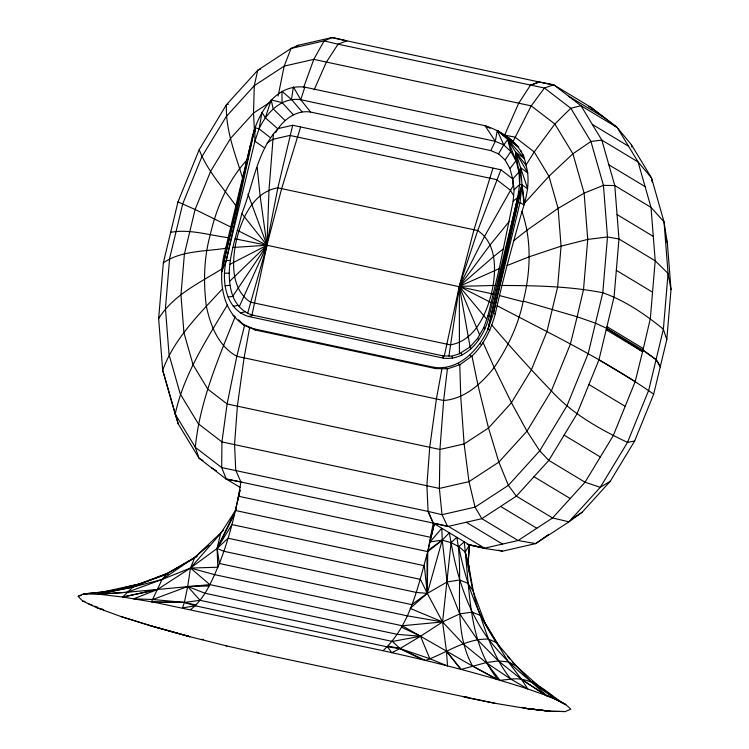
<?xml version="1.0" encoding="UTF-8"?>
<svg xmlns="http://www.w3.org/2000/svg" width="749" height="749" viewBox="0 0 749 749"><rect width="100%" height="100%" fill="white"/><g stroke="black" fill="none" stroke-linecap="round" stroke-linejoin="round"><path stroke-width="1.12" d="M492.926 168.244L473.93 229.831L459.306 286.352L459.437 353.725L452.05 356.121L443.043 355.869L253.209 315.282C243.678 312.801 236.534 305.283 232.864 296.323L232.808 296.164C223.211 268.751 235.532 240.279 241.815 213.587C253.228 185.387 256.617 151.654 277.963 128.622L292.69 125.261L500.903 169.78L512.653 178.805L514.123 189.769L513.131 201.2L499.246 268.629L488.02 315.61L483.779 327.594L477.637 338.305L469.96 347.021L459.437 353.725M441.976 368.686L435.675 368.574L255.512 330.047L244.577 325.422C221.554 310.919 218.474 279.705 223.979 255.278L250.475 144.913C255.119 118.37 273.085 83.158 304.843 87.165L485.006 125.682C503.356 131.684 522.783 144.632 525.967 165.136C530.573 180.528 526.8 196.753 521.959 211.639C512.279 245.532 502.916 279.536 495.248 313.953C491.044 329.635 483.91 344.746 471.954 356.037L459.905 364.679L447.659 368.798L441.976 368.686L436.433 398.814L429.739 447.069L426.883 485.474L428.082 511.408L433.231 523.111L427.763 551.62L427.286 593.395L442.584 621.951L463.144 643.859L486.176 662.612L510.94 679.174L527.736 688.94L555.084 698.545L565.139 704.594M254.866 131.187L254.941 127.723L259.079 128.837L270.277 137.629M242.283 324.083L253.331 328.736L433.493 367.253C458.482 371.176 478.555 350.045 488.039 329.129L517.728 197.418L519.6 184.535L520.555 167.654L515.677 152.206L507.738 139.52L497.27 130.476L495.314 141.327L490.764 150.577L310.61 112.06C295.892 109.682 282.467 120.205 275.716 132.507M278.132 96.031L284.161 66.137L291.08 48.442L324.12 40.895L338.052 44.182L346.815 40.849L332.387 37.45L298.186 45.268L291.08 48.442L257.759 70.228L226.423 104.757L199.206 149.669L177.972 201.921L163.338 262.843L158.648 318.625L162.683 370.221L175.191 414.122L195.311 447.331L221.676 467.582L428.082 511.408L433.231 523.102L469.464 544.926L468.219 561.984L469.632 573.519L469.314 571.29M468.003 564.409L469.464 544.926L476.242 545.965M469.473 544.926L483.891 548.324L502.598 551.17L535.629 543.615L568.95 521.828L582.142 512.25L610.238 481.289L634.637 441.021L653.68 394.18L666.797 339.559L671.01 289.545L667.378 243.275L664.026 221.835L651.518 177.934L631.398 144.726L617.242 127.555L589.94 106.583L592.206 109.27M388.366 646.05L400.013 648.55L429.823 658.708L447.537 665.964L446.47 651.302L442.584 621.951L451.076 542.651L449.306 532.792L442.228 540.179L427.763 551.62C418.054 586.018 410.377 625.509 382.982 650.703L154.294 602.299L122.958 597.056L98.802 594.21L83.467 593.948L77.99 596.298L82.755 601.091L97.436 608.001L121.02 616.558L151.916 626.183L189.937 636.706L150.923 625.808L121.02 616.558M489.912 330.262L488.039 329.129L493.525 312.913L520.021 202.548L522.034 184.825L520.555 167.654L527.839 173.01L515.677 152.206L516.014 160.773L519.01 172.045L519.6 184.535L514.123 189.769M447.415 368.789L443.642 400.509L439.935 449.466L439.382 488.414L442.013 514.694L447.659 526.51L481.86 518.683L516.361 496.138L548.802 460.401L576.973 413.897L598.957 359.81L614.096 296.744L618.964 238.997L614.779 185.574L601.831 140.119L580.999 105.74L570.813 108.259L554.859 124.016L534.224 151.944L525.967 165.136L515.677 152.206L519.01 172.045L512.719 179.02L512.99 184.806M448.923 356.093L459.306 286.371L477.703 230.552L500.903 169.78M273.451 133.575L269.013 189.853L266.981 245.232L233.033 247.479M519.6 184.535L522.034 184.825L517.728 197.418L489.116 316.612C484.069 337.378 467.282 361.308 443.268 358.106L248.687 316.509C225.571 309.758 221.292 280.772 226.273 260.418L254.941 127.723L254.997 131.084M223.736 530.086L194.89 557.265L190.471 568.051L187.69 586.467L184.394 602.439L182.456 607.935L195.274 605.801L387.598 646.921L400.013 648.55L425.423 660.403C446.31 653.156 465.56 638.401 488.488 639.103L496.484 642.651L516.052 665.795L530.741 681.45L546.611 695.606C555.224 698.798 564.409 702.365 570.766 709.2L565.298 711.55L549.953 711.288L525.798 708.442L494.471 703.199L265.773 654.804L225.889 645.741M302.053 111.844L291.501 99.495L293.383 86.884L300.733 99.72L310.61 112.06M249.651 327.566L244.108 357.685L237.405 405.939L234.559 444.344L235.748 470.288L240.906 481.991C236.431 509.769 229.559 537.23 219.41 563.491C212.239 579.998 205.273 598.151 190.658 609.574M250.475 144.913L221.526 272.149L226.273 260.418L254.885 141.224L259.079 128.837L262.019 112.378L265.315 117.799L277.813 128.791M252.001 314.795L266.981 245.251L493.357 294.067M444.326 355.915L459.306 286.371L484.762 235.982L513.58 184.919M519.01 172.045L520.555 167.654L527.727 188.851L522.034 184.825L493.525 312.913L495.248 313.953M235.71 509.208L239.259 493.956M221.526 272.149L254.941 127.723L254.885 141.224L264.725 148.087M556.61 699.482L562.433 702.927C546.91 692.216 531.603 676.216 510.94 679.174C495.791 660.552 487.543 637.839 480.259 615.266C471.758 594.996 471.673 572.807 465.251 552.06L458.753 546.611L451.076 542.651L442.228 540.179L428.035 550.328L434.289 523.748L430.75 537.342L238.425 496.222L240.054 489.949M236.693 239.128C231.853 260.006 230.308 288.777 250.419 302.147L450.252 344.877C474.323 341.038 486.12 314.833 491.419 293.589C496.269 272.711 497.813 243.931 477.703 230.552L277.87 187.83C253.799 191.669 242.002 217.875 236.703 239.118L235.092 238.847L266.925 245.232L281.605 188.711L300.592 127.124M548.568 534.402L535.629 543.615L518.093 540.506L552.593 517.952L585.035 482.216L613.206 435.712L635.199 381.625L642.96 350.139L650.338 318.559L655.197 260.811L618.964 238.987L607.486 236.965L587.74 239.408L561.067 246.159L529.3 256.757L507.054 265.549M236.253 509.348L220.627 533.541L217.098 548.455L217.828 567.236L190.471 568.051L162.074 579.483L127.199 592.262L98.802 594.21M488.039 329.129L522.034 184.825L524.459 203.222L548.951 176.249L572.901 153.788L590.933 141.467L601.831 140.119L638.064 161.943L651.518 177.934L652.323 182.456M521.959 211.639C531.902 240.326 530.648 271.953 523.251 301.089L577.142 316.78L570.41 344.044L551.367 390.894L526.968 431.162L498.871 462.114L468.996 481.644L439.382 488.414L221.938 441.929L198.307 423.765L180.266 393.993L169.049 354.633L165.426 308.373L169.639 258.358L182.756 203.737L201.79 156.897L226.198 116.619L254.286 85.667L284.161 66.137L313.784 59.368L531.219 105.862L554.859 124.016L572.901 153.788L584.117 193.148L587.74 239.408L583.527 289.423L577.142 316.761L595.661 323.259L606.727 328.324L642.576 351.702L643.335 348.557M239.998 490.567L237.639 500.744M434.289 523.748L429.804 541.901L442.228 540.179L441.798 528.27L430.076 541.892M244.577 325.422L236.824 356.29L227.106 403.964L221.938 441.929L221.676 467.582L226.329 479.191L240.897 481.991M247.676 313.063L266.981 245.251L229.906 264.331M292.69 125.261L277.87 187.83L266.635 245.166M259.079 128.837C266.316 112.865 281.652 96.733 300.733 99.72L304.843 87.165M265.315 117.799L271.222 99.935L282.101 102.613L293.355 114.728M303.654 87.315L313.784 59.368L324.12 40.895L332.387 37.45M239.277 306.65L266.981 245.251L229.522 281.427M314.159 89.786L326.274 62.317L338.052 44.182L544.448 88.008L570.813 108.259L590.933 141.467L603.441 185.359L607.486 236.965L602.786 292.747L588.162 353.668L566.918 405.921L539.711 450.832L508.374 485.361L475.053 507.139L442.013 514.694L428.082 511.408M502.598 134.708L504.62 135.138L518.608 103.437L530.376 85.302L539.14 81.969L553.708 84.768L580.999 105.74L617.232 127.564L638.064 161.943L651.012 207.379L655.206 260.802L668.071 273.441L671.01 289.545M500.304 648.072L480.259 615.266L471.898 612.176L459.746 613.89L442.584 621.951L420.517 636.247L392.392 641.444L200.067 600.324L184.394 602.439L151.467 601.822L162.074 579.483L167.504 573.331L196.931 556.264M234.624 513.805L217.098 548.455L190.471 568.051L157.487 589.519L133.612 598.844L152.88 599.5L184.394 602.439L196.041 604.93M223.623 536.041L217.098 548.455L219.41 563.491L411.735 604.621L427.286 593.395L447.106 581.964L459.446 579.998L467.722 583.199L472.797 590.446L484.959 622.99L508.309 661.929L521.566 679.39L527.736 688.94C480.24 673.529 431.742 661.386 382.982 650.703M512.719 179.02L509.938 168.591L505.116 160.005L498.581 153.863L503.749 144.875L507.738 139.52L518.832 147.178M469.464 544.926L465.251 552.06C469.913 595.371 469.557 643.868 497.898 679.643L472.619 666.114L402.176 625.752L209.851 584.632L127.199 592.262L98.278 594.2L132.845 587.066L162.074 579.483L194.89 557.265L209.018 545.244M227.434 304.871C206.668 339.381 183.823 374.266 175.191 414.122L178.206 423.85L199.037 458.229L226.329 479.191M232.808 296.164L266.972 245.241M158.648 318.625C173.047 295.218 199.421 282.841 222.116 268.825M505.116 160.005L510.809 151.513L507.738 139.52L524.581 158.666L515.677 152.206M470.072 346.899L459.315 286.371L490.155 244.876L509.133 221.573M509.938 168.591L516.014 160.773L507.738 139.52M209.851 584.632L190.471 568.051L220.627 533.541M247.769 159.116C228.305 179.807 216.63 207.07 210.31 234.512L210.235 234.849C203.85 257.937 203.344 282.223 206.284 305.892C210.413 325.534 218.277 346.113 236.824 356.29L443.642 400.509C465.12 398.833 481.457 383.535 494.218 367.459C507.569 347.452 518.261 325.412 523.102 301.744L499.527 295.574M222.537 288.777C199.852 313.513 174.423 338.099 162.683 370.221L178.206 423.85M196.94 556.563L167.504 573.331L138.949 584.051L132.845 587.066L122.686 597.028L157.487 589.519L122.958 597.056M479.632 334.906L459.315 286.371L493.507 256.645L503.553 248.715M513.131 201.2L517.728 197.418M513.777 240.644L527.202 230.046L558.108 208.391L584.117 193.148L603.441 185.359L614.779 185.565L651.012 207.389L664.026 221.835L668.071 273.441L663.371 329.223L648.746 390.145L627.503 442.387L600.286 487.309L568.95 521.828L552.593 517.962L516.361 496.138L508.374 485.361L498.871 462.114L488.517 427.997L477.993 385.323L471.954 356.037M150.858 625.855L189.937 636.706M163.338 262.843C181.417 250.363 205.376 251.561 226.385 248.191M295.368 47.103L298.186 45.268M271.082 101.602L253.518 113.08L230.58 138.359L210.656 171.24L195.105 209.486L184.404 254.08L180.958 294.919L183.926 332.696L193.083 364.829L207.81 389.143L227.106 403.964L439.935 449.466L464.118 443.942L488.517 427.997L511.455 402.719L531.378 369.837L546.929 331.592L557.63 286.998L561.067 246.159L558.108 208.391L548.951 176.249L534.224 151.944L514.928 137.114L504.62 135.138M267.15 142.993L272.748 139.333L289.844 135.429L496.671 179.648L510.312 190.134L513.692 195.704M571.543 519.179L582.142 512.25M610.238 481.289L600.286 487.309L585.035 482.216L548.802 460.392L539.711 450.832L526.968 431.162L511.455 402.719L494.218 367.459L483.039 342.508M486.766 319.252L459.334 286.371L499.246 268.629M260.718 69.02L257.759 70.228L254.286 85.667L253.518 113.08L254.435 130.532M168.469 573.753L138.949 584.051L103.025 591.963L97.23 594.182L132.845 587.066L167.504 573.331M530.376 85.302L539.14 81.978M152.88 599.5L187.69 586.467L209.065 586.018M553.708 84.768L544.448 88.008L531.219 105.862L512.925 141.776L497.27 130.476L503.749 144.875L510.809 151.513L516.014 160.773M248.687 316.509L253.209 315.282M402.176 625.752L442.584 621.951L410.152 608.357L427.286 593.395L442.228 540.179L447.106 581.964L459.746 613.89L477.319 639.571L498.328 660.899L521.566 679.39L545.89 695.531L555.084 698.545L538.222 685.653L516.052 665.795L508.309 661.929L498.328 660.899L486.176 662.612L461.159 669.391L446.47 651.302L460.747 669.278M122.05 588.246L138.949 584.051M228.351 104.28L226.423 104.757C225.383 130.672 235.813 155.436 243.163 179.9M240.251 312.96L244.923 311.827M170.463 232.349C189.797 228.745 209.645 235.383 228.876 237.751M483.891 548.324L518.093 540.506L481.86 518.683L475.053 507.139L468.996 481.644L464.118 443.942L460.747 396.605L459.774 364.726M233.192 306.322L238.004 305.358M634.637 441.021L627.503 442.387C599.771 429.233 572.236 413.869 551.367 390.894C530.723 369.557 510.874 347.461 491.616 324.869M106.236 591.663L83.467 593.948L103.025 591.963L132.845 587.066M227.986 297.053L232.864 296.323M99.299 592.862L102.744 592.347M81.501 595.427L78.926 595.895M99.514 592.796L101.77 592.468M104.017 592.141L106.274 591.813M101.461 609.461L102.95 609.274L104.111 610.426M510.94 679.174L500.023 680.307L486.176 662.612M103.025 591.963L106.339 591.635M224.99 285.79L229.887 285.332M201.219 639.543L203.541 639.374M224.4 273.291L229.072 273.132M491.278 302.69L459.334 286.371L495.426 285.425M467.404 697.066L463.996 697.104L495.239 703.33M154.294 602.299L184.394 602.439L195.274 605.801M501.952 285.472C535.657 285.594 569.624 286.23 602.786 292.747C625.031 300.592 645.198 314.318 663.371 329.223L666.797 339.559M565.298 711.55L550.44 711.232L524.244 708.179L522.147 707.309M226.273 260.418L230.392 260.53M549.953 711.288L524.244 708.179L550.478 711.297M478.499 546.321L480.755 546.658M82.755 601.091L84.946 601.428M442.584 621.951L407.025 615.79L214.701 574.67L190.471 568.051M331.667 37.609L553.193 84.983M588.349 106.573L590.512 107.032L617.232 127.564M300.733 99.72L495.314 141.327L503.749 144.875M467.189 544.439L484.612 548.156L448.37 526.341L225.758 478.751L240.448 487.599M427.763 551.62L235.439 510.5L217.098 548.455L223.904 551.292L416.229 592.412L427.286 593.395L426.958 554.925M97.436 608.001L101.845 609.021M433.24 523.111L447.659 526.51M498.31 550.159L502.598 551.17M188.008 636.219L226.844 645.984M177.972 201.921L195.105 209.486L231.394 227.331M88.429 603.76L92.576 605.332M94.655 606.119L97.763 607.308M256.261 652.051L259.463 653.371M506.296 137.076L509.582 138.49L516.314 144.81M490.764 150.577L498.581 153.863M551.33 697.497L566.001 704.416M401.389 627.138L420.517 636.247L429.823 658.708M237.18 230.215L266.934 245.223L260.09 195.686L257.235 167.71M421.912 659.523L400.013 648.55L392.392 641.444M497.102 305.695C550.094 333.623 604.555 359.698 653.68 394.18M495.314 141.327L485.006 125.682L490.08 128.322M505.313 136.243L509.376 138.359M496.84 679.315L472.619 666.114C450.664 626.623 464.811 579.707 456.824 537.314L451.076 542.651C457.087 576.908 467.779 610.735 488.488 639.103C506.82 662.893 529.974 682.264 555.084 698.545M554.279 85.217L590.512 107.032M568.528 96.162L604.771 117.986M592.309 124.418L628.551 146.233M608.862 164.808L645.095 186.623M485.006 125.682L486.934 126.853M617.054 214.579L653.287 236.403M520.021 202.548L524.085 204.992L522.034 184.825M616.324 270.352L652.557 292.176M643.325 348.585L607.093 326.733L606.344 329.86L642.576 351.702L606.709 328.324L642.951 350.139L656.246 359.726L660.412 366.898L656.246 359.726L642.96 350.129M598.957 359.81L635.199 381.625M588.92 384.509L625.153 406.333M479.875 343.585L481.822 344.755M469.595 355.298L471.57 356.496M457.892 363.471L459.905 364.679M564.1 435.132L600.342 456.956M445.58 367.553L447.659 368.798M433.493 367.253L435.675 368.574M533.981 476.72L570.214 498.534M233.042 315.395L235.149 316.696C218.231 358.893 199.711 401.67 195.311 447.331L199.037 458.229L202.96 460.579M253.331 328.736L255.512 330.047M500.594 506.436L536.836 528.251M466.234 522.259L502.476 544.074M211.508 467.807L216.405 470.756M521.566 679.39L546.611 695.606M532.914 681.562L539.664 687.245M497.27 130.476L518.289 146.851M291.501 99.495L281.914 91.238L282.101 102.613M488.02 315.61L489.116 316.612M238.491 319.842L244.361 325.328M285.079 120.514L273.17 108.858L271.222 99.935M507.616 656.658L509.919 659.148M512.222 661.639L516.052 665.795M200.067 600.324L187.69 586.467L204.945 593.227L397.279 634.356L420.517 636.247L400.013 648.55L391.764 652.688L387.598 646.921M483.779 327.594L484.921 328.989M236.132 206.115C223.183 187.859 207.22 170.8 199.206 149.669M241.815 213.587L266.962 245.232L247.985 194.075M499.611 647.248C478.143 617.429 465.756 582.441 458.753 546.611L464.333 541.836L465.251 552.06L472.797 590.446M477.637 338.305L478.686 340.037M483.208 620.069L484.959 622.99M520.536 150.212L521.679 152.234M522.811 154.257L523.944 156.279M469.96 347.021L470.831 348.978M468.191 561.9L469.033 568.987M461.234 353.088L461.899 355.223M666.104 238.781L667.378 243.275M631.398 144.726L631.913 146.991M452.05 356.121L452.499 358.34M443.043 355.869L443.268 358.106M231.984 524.581L217.098 548.455L228.117 538.25L420.442 579.37L427.286 593.395L424.308 565.701L231.984 524.581"/></g></svg>
